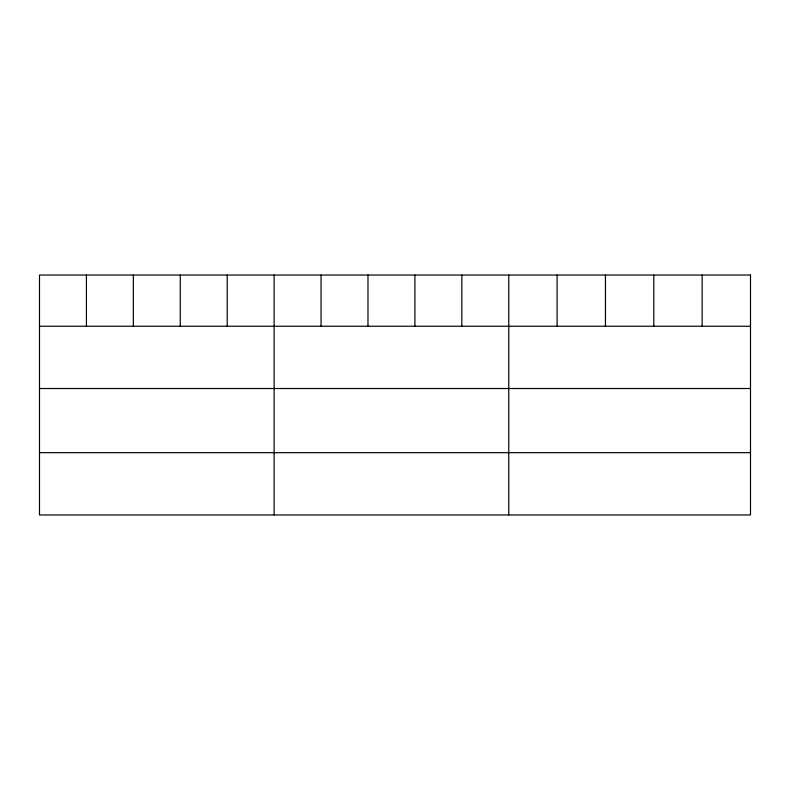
<?xml version="1.0" encoding="UTF-8"?>
<svg xmlns="http://www.w3.org/2000/svg" width="790" height="790" viewBox="0 0 790 790"><rect width="100%" height="100%" fill="white"/><g stroke="black" fill="none" stroke-linecap="round" stroke-linejoin="round"><path stroke-width="1.19" d="M39.5 326.24L750.5 326.24M39.5 388.522L750.5 388.522M39.5 452.68L750.5 452.68M702.152 275.038L702.152 326.24M653.804 275.038L653.804 326.24M605.456 275.038L605.456 326.24M557.108 275.038L557.108 326.24M508.76 275.038L508.76 514.962M461.834 275.038L461.834 326.24M414.908 275.038L414.908 326.24M367.982 275.038L367.982 326.24M321.056 275.038L321.056 326.24M274.13 275.038L274.13 514.962M227.204 275.038L227.204 326.24M180.278 275.038L180.278 326.24M133.352 275.038L133.352 326.24M86.426 275.038L86.426 326.24M750.5 275.038L39.5 275.038L39.5 514.962L750.5 514.962L750.5 275.038"/></g></svg>
